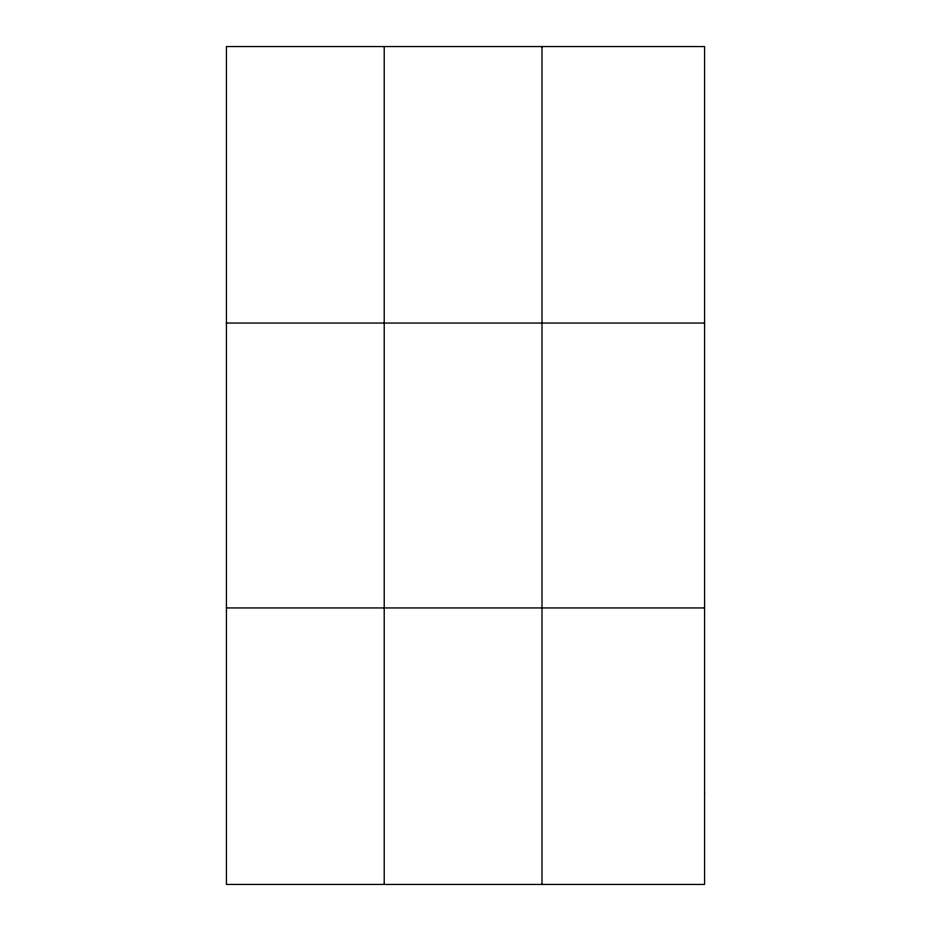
<?xml version="1.0" encoding="UTF-8"?>
<svg xmlns="http://www.w3.org/2000/svg" width="931" height="931" viewBox="0 0 931 931"><rect width="100%" height="100%" fill="white"/><g stroke="black" fill="none" stroke-linecap="round" stroke-linejoin="round"><path stroke-width="1.4" d="M384.212 884.45L384.212 46.55M542.005 884.45L542.005 46.55M226.431 323.057L704.569 323.057M226.431 607.943L704.569 607.943M704.569 792.281L704.569 884.45L226.431 884.45L226.431 46.55L704.569 46.55L704.569 792.281"/></g></svg>
